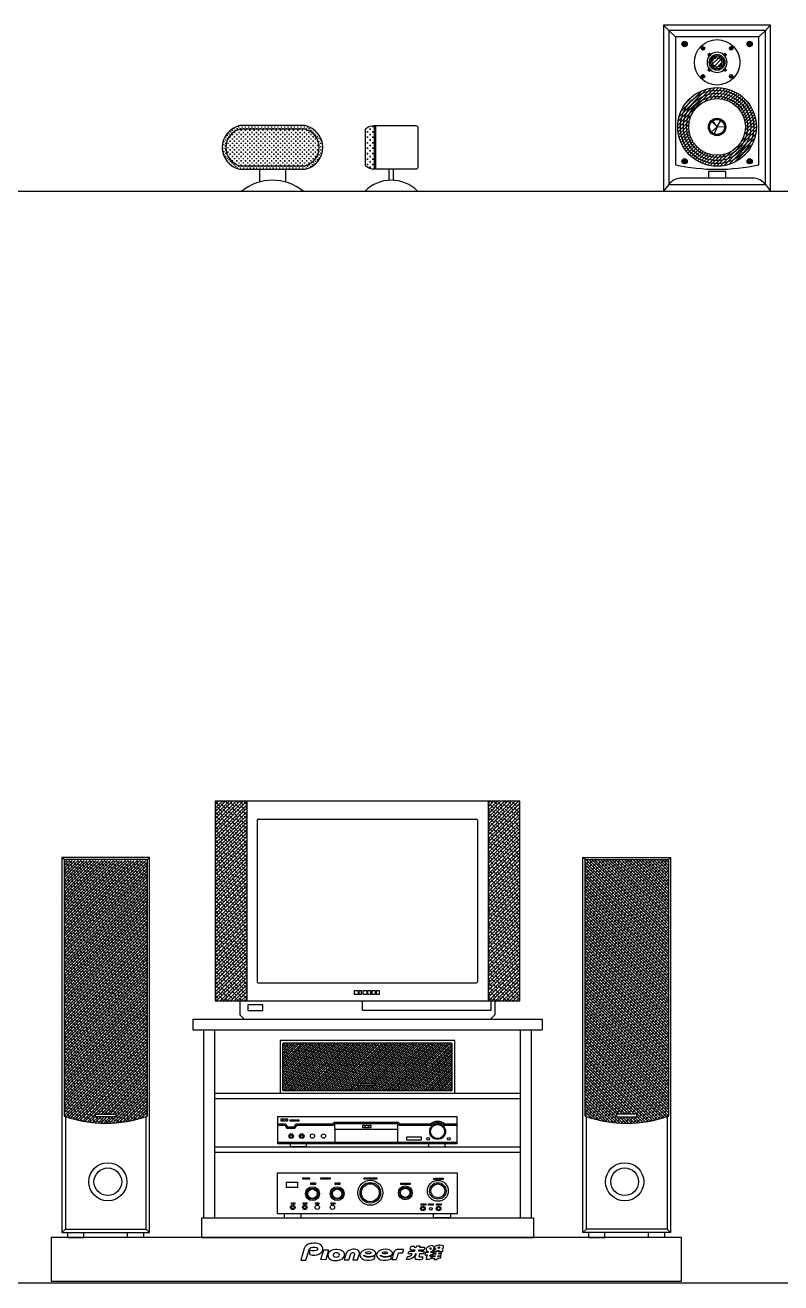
# Model space of a CAD drawing. Header units: inches. Extents: x 11.6 to 54.1, y 10.7 to 35.5.
# Drawn here: x 38.188 to 39.919, y 18.918 to 21.798 of the extents above; entities that cross this region are included whole.
import ezdxf

# ---------------------------------------------------------------- set-up
doc = ezdxf.new("R2010")
doc.units = ezdxf.units.IN
doc.header["$MEASUREMENT"] = 0
for name, color, linetype in [('02', 2, 'Continuous'), ('1', 1, 'Continuous'), ('4', 4, 'Continuous'), ('8', 8, 'Continuous')]:
    doc.layers.add(name, color=color, linetype=linetype)
pattern_1 = [(45, (-16.8946906, 26.022307), (-0.00220970869, 0.00220970869), [])]
pattern_2 = [(45, (-15.8570461, 24.3166017), (-0.001325825215, 0.001325825215), [])]

msp = doc.modelspace()

# ---------------------------------------------------------------- hatches: boundary and pattern name
at = {"layer": '8'}
h = msp.add_hatch(dxfattribs=at)
h.set_pattern_fill('ANSI31,_O', color=256, scale=0.025)
h.set_pattern_definition(pattern_1)
edge = h.paths.add_edge_path()
edge.add_arc((39.6982, 21.7547), 0.006, 0, 360)
h = msp.add_hatch(dxfattribs=at)
h.set_pattern_fill('ANSI31,_O', color=256, scale=0.015)
h.set_pattern_definition(pattern_2)
edge = h.paths.add_edge_path()
edge.add_arc((39.8048, 21.7451), 0.004, 0, 360)
edge = h.paths.add_edge_path()
edge.add_arc((39.7405, 21.7451), 0.004, 0, 360)
edge = h.paths.add_edge_path()
edge.add_arc((39.7405, 21.6807), 0.004, 0, 360)
h = msp.add_hatch(dxfattribs=at)
h.set_pattern_fill('ANSI31,_O', color=256, scale=0.025)
h.set_pattern_definition(pattern_1)
edge = h.paths.add_edge_path()
edge.add_arc((39.8471, 21.7547), 0.006, 0, 360)
h = msp.add_hatch(dxfattribs=at)
h.set_pattern_fill('ANSI31,_O', color=256, scale=0.015)
h.set_pattern_definition(pattern_2)
edge = h.paths.add_edge_path()
edge.add_arc((39.7902, 21.7305), 0.003, 0, 360)
edge = h.paths.add_edge_path()
edge.add_arc((39.7902, 21.6953), 0.003, 0, 360)
edge = h.paths.add_edge_path()
edge.add_arc((39.755, 21.6953), 0.003, 0, 360)
edge = h.paths.add_edge_path()
edge.add_arc((39.755, 21.7305), 0.003, 0, 360)
h = msp.add_hatch(dxfattribs=at)
h.set_pattern_fill('ANSI31,_O', color=256, scale=0.05)
h.set_pattern_definition([(45, (-16.8946906, 26.022307), (-0.0044194174, 0.0044194174), [])])
edge = h.paths.add_edge_path()
edge.add_arc((39.7726, 21.7129), 0.018, 0, 360)
h = msp.add_hatch(dxfattribs=at)
h.set_pattern_fill('ANSI31,_O', color=256, scale=0.025)
h.set_pattern_definition(pattern_1)
edge = h.paths.add_edge_path()
edge.add_arc((39.8048, 21.6807), 0.004, 0, 360)
h = msp.add_hatch(dxfattribs=at)
h.set_pattern_fill('ANSI31,_O', color=256, scale=0.045)
h.set_pattern_definition([(45, (-16.8946906, 26.022307), (-0.00397747564, 0.00397747564), [])])
edge = h.paths.add_edge_path()
edge.add_arc((39.7726, 21.565), 0.09, 0, 360)
edge = h.paths.add_edge_path(flags=17)
edge.add_arc((39.7726, 21.565), 0.065, 0, 360)
h = msp.add_hatch(dxfattribs=at)
h.set_pattern_fill('ANSI31,_O', color=256, scale=0.03)
h.set_pattern_definition([(45, (-16.8946906, 26.022307), (-0.00265165043, 0.00265165043), [])])
edge = h.paths.add_edge_path()
edge.add_arc((39.7726, 21.565), 0.02, 0, 360)
edge = h.paths.add_edge_path(flags=17)
edge.add_arc((39.7726, 21.565), 0.017, 0, 360)
h = msp.add_hatch(dxfattribs=at)
h.set_pattern_fill('CROSS,_O', color=256, scale=0.015)
h.set_pattern_definition([(0, (-16.673295, 23.2225408), (0.00375, 0.00375), [0.001875, -0.005625]), (90, (-16.6723574, 23.2216033), (-0.00375, 0.00375), [0.001875, -0.005625])])
h.paths.add_polyline_path([(38.6796, 21.568, 0.8), (38.6796, 21.468), (38.8296, 21.468, 0.8), (38.8296, 21.568)])
h.paths.add_polyline_path([(38.8287, 21.476, 0.783978), (38.8287, 21.56), (38.6806, 21.56, 0.783978), (38.6806, 21.476)], flags=16)
h.paths.add_polyline_path([(38.822, 21.5147), (38.8649, 21.5147), (38.8649, 21.5273), (38.822, 21.5273)], flags=24)
h = msp.add_hatch(dxfattribs=at)
h.set_pattern_fill('CROSS,_O', color=256, scale=0.02)
h.set_pattern_definition([(0, (-16.673295, 23.222541), (0.005, 0.005), [0.0025, -0.0075]), (90, (-16.672045, 23.221291), (-0.005, 0.005), [0.0025, -0.0075])])
h.paths.add_polyline_path([(38.6806, 21.56, 0.783978), (38.6806, 21.476), (38.8287, 21.476, 0.783978), (38.8287, 21.56)])
h.paths.add_polyline_path([(38.822, 21.5147), (38.8649, 21.5147), (38.8649, 21.5273), (38.822, 21.5273)], flags=9)
h = msp.add_hatch(dxfattribs=at)
h.set_pattern_fill('CROSS,_O', color=256, scale=0.025)
h.set_pattern_definition([(0, (-16.673295, 23.222541), (0.00625, 0.00625), [0.003125, -0.009375]), (90, (-16.6717324, 23.220978), (-0.00625, 0.00625), [0.003125, -0.009375])])
h.paths.add_polyline_path([(38.9677, 21.4773, 0.254834), (38.9687, 21.4751, 0.203092), (38.9877, 21.468), (38.9877, 21.568, 0.203092), (38.9687, 21.561, 0.294626), (38.9677, 21.5588)])
h = msp.add_hatch(dxfattribs=at)
h.set_pattern_fill('ANSI31,_O', color=256, scale=0.025)
h.set_pattern_definition(pattern_1)
edge = h.paths.add_edge_path()
edge.add_arc((39.6982, 21.4864), 0.006, 0, 360)
h = msp.add_hatch(dxfattribs=at)
h.set_pattern_fill('ANSI31,_O', color=256, scale=0.025)
h.set_pattern_definition(pattern_1)
edge = h.paths.add_edge_path()
edge.add_arc((39.8471, 21.4864), 0.006, 0, 360)
h = msp.add_hatch(dxfattribs=at)
h.set_pattern_fill('ANSI38', color=256, scale=0.0018, style=0)
h.set_pattern_definition([(45, (30.084142, 21.3182426), (-0.0040411153, 0.0040411153), []), (135, (30.084142, 21.3182426), (-0.0121233458, 0.0040411153), [0.0142875, -0.0085725])])
h.paths.add_polyline_path([(38.6956, 19.5639), (39.3208, 19.5639), (39.3208, 20.021), (38.6956, 20.021)])
h.paths.add_polyline_path([(39.2482, 20.021), (38.623, 20.021), (38.623, 19.5639), (39.2482, 19.5639)])
h = msp.add_hatch(dxfattribs=at)
h.set_pattern_fill('ANSI38', color=256, scale=0.0015, style=0)
h.set_pattern_definition([(45, (32.3689976, 21.063523), (-0.003367596, 0.003367596), []), (135, (32.3689976, 21.063523), (-0.010102788, 0.003367596), [0.01190625, -0.00714375])])
h.paths.add_polyline_path([(38.4682, 19.2999), (38.4682, 19.8852), (38.2776, 19.8852), (38.2776, 19.2999, 0.173035)])
h.paths.add_polyline_path([(38.3961, 19.3046), (38.3961, 19.2983), (38.3497, 19.2983), (38.3497, 19.3046)], flags=16)
h = msp.add_hatch(dxfattribs=at)
h.set_pattern_fill('ANSI38', color=256, scale=0.0015, style=0)
h.set_pattern_definition([(135, (45.569658, 21.063523), (0.003367596, 0.003367596), []), (45, (45.569658, 21.063523), (0.010102788, 0.003367596), [0.01190625, -0.00714375])])
h.paths.add_polyline_path([(39.6611, 19.8872), (39.6611, 19.2999, -0.173035), (39.4705, 19.2999), (39.4705, 19.8872)])
h.paths.add_polyline_path([(39.5426, 19.3046), (39.589, 19.3046), (39.589, 19.2983), (39.5426, 19.2983)], flags=16)
h = msp.add_hatch(dxfattribs=at)
h.set_pattern_fill('ANSI38', color=256, scale=0.0012, style=0)
h.set_pattern_definition([(45, (31.5654383, 21.0089034), (-0.0026940768, 0.0026940768), []), (135, (31.5654383, 21.0089034), (-0.0080822305, 0.0026940768), [0.009525, -0.005715])])
h.paths.add_polyline_path([(38.7799, 19.4668, 0.414214), (38.7779, 19.4648), (38.7779, 19.3602, 0.414214), (38.7799, 19.3582), (39.1639, 19.3582, 0.414214), (39.1659, 19.3602), (39.1659, 19.4648, 0.414214), (39.1639, 19.4668)])
h.paths.add_polyline_path([(38.9508, 19.3762), (38.956, 19.3762), (38.956, 19.3703), (38.9508, 19.3703)], flags=16)
h.paths.add_polyline_path([(38.957, 19.3747), (38.9885, 19.3747), (38.9885, 19.3703), (38.957, 19.3703)], flags=16)

# ---------------------------------------------------------------- linework, layer by layer
at = {"layer": '02'}
for p, q in [((39.6621, 21.786), (39.6501, 21.798)), ((39.6771, 21.771), (39.6621, 21.786)), ((39.8681, 21.771), (39.8831, 21.786)), ((39.8831, 21.786), (39.8951, 21.798)), ((39.7726, 21.565), (39.7609, 21.5773)), ((39.7726, 21.565), (39.7631, 21.5791)), ((39.7726, 21.565), (39.7808, 21.5799)), ((38.9877, 21.568), (38.9877, 21.468)), ((38.9907, 21.568), (38.9907, 21.468)), ((39.7726, 21.565), (39.76, 21.5536)), ((39.7726, 21.565), (39.7662, 21.5493)), ((39.7726, 21.565), (39.7896, 21.566)), ((38.7246, 21.468), (38.7246, 21.4389)), ((38.7846, 21.468), (38.7846, 21.4389)), ((39.0215, 21.4429), (39.0215, 21.468)), ((39.0315, 21.4429), (39.0315, 21.468)), ((39.6621, 21.433), (39.6501, 21.418)), ((39.8831, 21.433), (39.8951, 21.418)), ((38.6956, 20.021), (38.6956, 19.5639)), ((39.2482, 20.021), (39.2482, 19.5639)), ((38.7196, 19.9774), (38.7196, 19.6075)), ((38.722, 19.9798), (39.2218, 19.9798)), ((39.2242, 19.9774), (39.2242, 19.6075)), ((38.2781, 19.8866), (38.2726, 19.8922)), ((38.4676, 19.8866), (38.4732, 19.8922)), ((39.4711, 19.8866), (39.4655, 19.8922)), ((39.6605, 19.8866), (39.6661, 19.8922)), ((38.722, 19.6051), (39.2218, 19.6051)), ((38.6802, 19.5639), (38.6802, 19.5318)), ((39.2636, 19.5639), (39.2636, 19.5318)), ((38.6802, 19.5318), (38.6898, 19.5222)), ((39.254, 19.5222), (39.2636, 19.5318)), ((38.5719, 19.5222), (39.3719, 19.5222)), ((38.5719, 19.5222), (38.5719, 19.4972)), ((39.3719, 19.5222), (39.3719, 19.4972)), ((38.5719, 19.4972), (39.3719, 19.4972)), ((38.5969, 19.4972), (38.5969, 19.0672)), ((38.6219, 19.4972), (38.6219, 19.0672)), ((39.3219, 19.4972), (39.3219, 19.0672)), ((39.3469, 19.4972), (39.3469, 19.0672)), ((38.6219, 19.3522), (39.3219, 19.3522)), ((38.6219, 19.3402), (39.3219, 19.3402)), ((38.8976, 19.269), (38.8976, 19.2403)), ((39.0411, 19.269), (39.0411, 19.2403)), ((38.7669, 19.2403), (39.1769, 19.2403)), ((38.6219, 19.2292), (39.3219, 19.2292)), ((38.6219, 19.2172), (39.3219, 19.2172)), ((38.7949, 19.2363), (38.7949, 19.2292)), ((38.8318, 19.2292), (38.7949, 19.2292)), ((38.8318, 19.2363), (38.8318, 19.2292)), ((39.112, 19.2363), (39.112, 19.2292)), ((39.112, 19.2292), (39.1489, 19.2292)), ((39.1489, 19.2363), (39.1489, 19.2292)), ((38.5919, 19.0672), (39.3519, 19.0672)), ((38.5919, 19.0672), (38.5919, 19.0222)), ((38.7817, 19.0763), (38.7817, 19.0672)), ((38.7817, 19.0672), (38.8205, 19.0672)), ((38.8205, 19.0672), (38.8205, 19.0763)), ((39.1234, 19.0672), (39.1234, 19.0763)), ((39.1621, 19.0672), (39.1234, 19.0672)), ((39.1621, 19.0763), (39.1621, 19.0672)), ((39.3519, 19.0672), (39.3519, 19.0222)), ((38.2806, 19.0413), (38.2726, 19.0333)), ((38.4652, 19.0413), (38.4732, 19.0333)), ((39.4735, 19.0413), (39.4655, 19.0333)), ((39.6581, 19.0413), (39.6661, 19.0333)), ((38.2858, 19.0222), (38.2858, 19.0333)), ((38.2858, 19.0222), (38.3228, 19.0222)), ((38.3228, 19.0222), (38.3228, 19.0333)), ((38.423, 19.0222), (38.423, 19.0333)), ((38.4599, 19.0222), (38.423, 19.0222)), ((38.4599, 19.0222), (38.4599, 19.0333)), ((38.5919, 19.0222), (39.3519, 19.0222)), ((39.4788, 19.0222), (39.4788, 19.0333)), ((39.4788, 19.0222), (39.5157, 19.0222)), ((39.5157, 19.0222), (39.5157, 19.0333)), ((39.6159, 19.0222), (39.6159, 19.0333)), ((39.6528, 19.0222), (39.6159, 19.0222)), ((39.6528, 19.0222), (39.6528, 19.0333))]:
    msp.add_line(p, q, dxfattribs=at)
for points in [[(39.6501, 21.418), (39.8951, 21.418), (39.8951, 21.798), (39.6501, 21.798)], [(39.6621, 21.433), (39.8831, 21.433), (39.8831, 21.786), (39.6621, 21.786)], [(38.623, 19.5639), (39.3208, 19.5639), (39.3208, 20.021), (38.623, 20.021)], [(38.4732, 19.8922), (38.2726, 19.8922), (38.2726, 19.0333), (38.4732, 19.0333)], [(39.4655, 19.8922), (39.6661, 19.8922), (39.6661, 19.0333), (39.4655, 19.0333)], [(38.9422, 19.5872), (38.9506, 19.5872), (38.9506, 19.5782), (38.9422, 19.5782)], [(38.953, 19.5872), (38.9577, 19.5872), (38.9577, 19.5782), (38.953, 19.5782)], [(38.9622, 19.5872), (38.9706, 19.5872), (38.9706, 19.5782), (38.9622, 19.5782)], [(38.9729, 19.5872), (38.9792, 19.5872), (38.9792, 19.5782), (38.9729, 19.5782)], [(38.9828, 19.5872), (38.9899, 19.5872), (38.9899, 19.5782), (38.9828, 19.5782)], [(38.9926, 19.5872), (38.9986, 19.5872), (38.9986, 19.5782), (38.9926, 19.5782)], [(38.9604, 19.5639), (39.2548, 19.5639), (39.2548, 19.5415), (38.9604, 19.5415)], [(38.698, 19.5417), (38.7325, 19.5417), (38.7325, 19.5548), (38.698, 19.5548)], [(38.7719, 19.4728), (38.7719, 19.3522), (39.1719, 19.3522), (39.1719, 19.4728)], [(38.9508, 19.3762), (38.956, 19.3762), (38.956, 19.3703), (38.9508, 19.3703)], [(38.957, 19.3747), (38.9885, 19.3747), (38.9885, 19.3703), (38.957, 19.3703)], [(38.3497, 19.3046), (38.3961, 19.3046), (38.3961, 19.2983), (38.3497, 19.2983)], [(38.7669, 19.299), (39.1769, 19.299), (39.1769, 19.2363), (38.7669, 19.2363)], [(39.589, 19.3046), (39.5426, 19.3046), (39.5426, 19.2983), (39.589, 19.2983)], [(38.7745, 19.2935), (38.7786, 19.2935), (38.7786, 19.2881), (38.7745, 19.2881)], [(38.78, 19.2935), (38.7841, 19.2935), (38.7841, 19.2881), (38.78, 19.2881)], [(38.7856, 19.2935), (38.789, 19.2935), (38.789, 19.2881), (38.7856, 19.2881)], [(38.7953, 19.2913), (38.7978, 19.2913), (38.7978, 19.2881), (38.7953, 19.2881)], [(38.7987, 19.2913), (38.8011, 19.2913), (38.8011, 19.2881), (38.7987, 19.2881)], [(38.802, 19.2913), (38.804, 19.2913), (38.804, 19.2881), (38.802, 19.2881)], [(38.8055, 19.2913), (38.8084, 19.2913), (38.8084, 19.2881), (38.8055, 19.2881)], [(38.8093, 19.2913), (38.8117, 19.2913), (38.8117, 19.2881), (38.8093, 19.2881)], [(38.8127, 19.2913), (38.8146, 19.2913), (38.8146, 19.2881), (38.8127, 19.2881)], [(38.8976, 19.2827), (39.0411, 19.2827), (39.0411, 19.269), (38.8976, 19.269)], [(38.9618, 19.2793), (38.9663, 19.2793), (38.9663, 19.2733), (38.9618, 19.2733)], [(38.9678, 19.2793), (38.9738, 19.2793), (38.9738, 19.2733), (38.9678, 19.2733)], [(38.9754, 19.2793), (38.9798, 19.2793), (38.9798, 19.2733), (38.9754, 19.2733)], [(39.0619, 19.2522), (39.095, 19.2522), (39.095, 19.245), (39.0619, 19.245)], [(38.7664, 19.17), (39.1774, 19.17), (39.1774, 19.0763), (38.7664, 19.0763)], [(38.8244, 19.1584), (38.8261, 19.1584), (38.8261, 19.1553), (38.8244, 19.1553)], [(38.8281, 19.1584), (38.8298, 19.1584), (38.8298, 19.1553), (38.8281, 19.1553)], [(38.8308, 19.1584), (38.8325, 19.1584), (38.8325, 19.1553), (38.8308, 19.1553)], [(38.8338, 19.1584), (38.8352, 19.1584), (38.8352, 19.1553), (38.8338, 19.1553)], [(38.8364, 19.1584), (38.839, 19.1584), (38.839, 19.1553), (38.8364, 19.1553)], [(38.865, 19.1586), (38.8667, 19.1586), (38.8667, 19.1555), (38.865, 19.1555)], [(38.8687, 19.1586), (38.8704, 19.1586), (38.8704, 19.1555), (38.8687, 19.1555)], [(38.8714, 19.1586), (38.8731, 19.1586), (38.8731, 19.1555), (38.8714, 19.1555)], [(38.8743, 19.1586), (38.8758, 19.1586), (38.8758, 19.1555), (38.8743, 19.1555)], [(38.877, 19.1586), (38.8796, 19.1586), (38.8796, 19.1555), (38.877, 19.1555)], [(38.8807, 19.1586), (38.8824, 19.1586), (38.8824, 19.1555), (38.8807, 19.1555)], [(38.8839, 19.1586), (38.8865, 19.1586), (38.8865, 19.1555), (38.8839, 19.1555)], [(38.9643, 19.1586), (38.9661, 19.1586), (38.9661, 19.1555), (38.9643, 19.1555)], [(38.968, 19.1586), (38.9698, 19.1586), (38.9698, 19.1555), (38.968, 19.1555)], [(38.9718, 19.1586), (38.9736, 19.1586), (38.9736, 19.1555), (38.9718, 19.1555)], [(38.9755, 19.1586), (38.9773, 19.1586), (38.9773, 19.1555), (38.9755, 19.1555)], [(38.9782, 19.1586), (38.98, 19.1586), (38.98, 19.1555), (38.9782, 19.1555)], [(38.9812, 19.1586), (38.9827, 19.1586), (38.9827, 19.1555), (38.9812, 19.1555)], [(38.9839, 19.1586), (38.9865, 19.1586), (38.9865, 19.1555), (38.9839, 19.1555)], [(38.9876, 19.1586), (38.9893, 19.1586), (38.9893, 19.1555), (38.9876, 19.1555)], [(38.9907, 19.1586), (38.9933, 19.1586), (38.9933, 19.1555), (38.9907, 19.1555)], [(39.1239, 19.1576), (39.1256, 19.1576), (39.1256, 19.1544), (39.1239, 19.1544)], [(39.1276, 19.1576), (39.1293, 19.1576), (39.1293, 19.1544), (39.1276, 19.1544)], [(39.1303, 19.1576), (39.132, 19.1576), (39.132, 19.1544), (39.1303, 19.1544)], [(39.1332, 19.1576), (39.1347, 19.1576), (39.1347, 19.1544), (39.1332, 19.1544)], [(39.1359, 19.1576), (39.1385, 19.1576), (39.1385, 19.1544), (39.1359, 19.1544)], [(39.1396, 19.1576), (39.1413, 19.1576), (39.1413, 19.1544), (39.1396, 19.1544)], [(39.1428, 19.1576), (39.1453, 19.1576), (39.1453, 19.1544), (39.1428, 19.1544)], [(38.7867, 19.1483), (38.8118, 19.1483), (38.8118, 19.1365), (38.7867, 19.1365)], [(38.8422, 19.1467), (38.8439, 19.1467), (38.8439, 19.1436), (38.8422, 19.1436)], [(38.8459, 19.1467), (38.8476, 19.1467), (38.8476, 19.1436), (38.8459, 19.1436)], [(38.8486, 19.1467), (38.8503, 19.1467), (38.8503, 19.1436), (38.8486, 19.1436)], [(38.8515, 19.1467), (38.853, 19.1467), (38.853, 19.1436), (38.8515, 19.1436)], [(38.8981, 19.1467), (38.8998, 19.1467), (38.8998, 19.1436), (38.8981, 19.1436)], [(38.9018, 19.1467), (38.9035, 19.1467), (38.9035, 19.1436), (38.9018, 19.1436)], [(38.9045, 19.1467), (38.9062, 19.1467), (38.9062, 19.1436), (38.9045, 19.1436)], [(38.9075, 19.1467), (38.9089, 19.1467), (38.9089, 19.1436), (38.9075, 19.1436)], [(39.0488, 19.1463), (39.0505, 19.1463), (39.0505, 19.1432), (39.0488, 19.1432)], [(39.0524, 19.1463), (39.0542, 19.1463), (39.0542, 19.1432), (39.0524, 19.1432)], [(39.0551, 19.1463), (39.0569, 19.1463), (39.0569, 19.1432), (39.0551, 19.1432)], [(39.0581, 19.1463), (39.0596, 19.1463), (39.0596, 19.1432), (39.0581, 19.1432)], [(39.0608, 19.1463), (39.0634, 19.1463), (39.0634, 19.1432), (39.0608, 19.1432)], [(39.0645, 19.1463), (39.0662, 19.1463), (39.0662, 19.1432), (39.0645, 19.1432)], [(39.0676, 19.1463), (39.0702, 19.1463), (39.0702, 19.1432), (39.0676, 19.1432)], [(38.798, 19.1016), (38.7997, 19.1016), (38.7997, 19.0985), (38.798, 19.0985)], [(38.8016, 19.1016), (38.8034, 19.1016), (38.8034, 19.0985), (38.8016, 19.0985)], [(38.8043, 19.1016), (38.8061, 19.1016), (38.8061, 19.0985), (38.8043, 19.0985)], [(38.8252, 19.1016), (38.8269, 19.1016), (38.8269, 19.0985), (38.8252, 19.0985)], [(38.8289, 19.1016), (38.8306, 19.1016), (38.8306, 19.0985), (38.8289, 19.0985)], [(38.8316, 19.1016), (38.8333, 19.1016), (38.8333, 19.0985), (38.8316, 19.0985)], [(38.8529, 19.1016), (38.8547, 19.1016), (38.8547, 19.0985), (38.8529, 19.0985)], [(38.8566, 19.1016), (38.8584, 19.1016), (38.8584, 19.0985), (38.8566, 19.0985)], [(38.8593, 19.1016), (38.8611, 19.1016), (38.8611, 19.0985), (38.8593, 19.0985)], [(38.8888, 19.1016), (38.8906, 19.1016), (38.8906, 19.0985), (38.8888, 19.0985)], [(38.8925, 19.1016), (38.8943, 19.1016), (38.8943, 19.0985), (38.8925, 19.0985)], [(38.8952, 19.1016), (38.897, 19.1016), (38.897, 19.0985), (38.8952, 19.0985)], [(39.0949, 19.0993), (39.0967, 19.0993), (39.0967, 19.0961), (39.0949, 19.0961)], [(39.0986, 19.0993), (39.1003, 19.0993), (39.1003, 19.0961), (39.0986, 19.0961)], [(39.1013, 19.0993), (39.103, 19.0993), (39.103, 19.0961), (39.1013, 19.0961)], [(39.1043, 19.0993), (39.1057, 19.0993), (39.1057, 19.0961), (39.1043, 19.0961)], [(39.112, 19.0993), (39.1138, 19.0993), (39.1138, 19.0961), (39.112, 19.0961)], [(39.1157, 19.0993), (39.1175, 19.0993), (39.1175, 19.0961), (39.1157, 19.0961)], [(39.1184, 19.0993), (39.1201, 19.0993), (39.1201, 19.0961), (39.1184, 19.0961)], [(39.1214, 19.0993), (39.1228, 19.0993), (39.1228, 19.0961), (39.1214, 19.0961)], [(39.1304, 19.0993), (39.1321, 19.0993), (39.1321, 19.0961), (39.1304, 19.0961)], [(39.1341, 19.0993), (39.1358, 19.0993), (39.1358, 19.0961), (39.1341, 19.0961)], [(39.1368, 19.0993), (39.1385, 19.0993), (39.1385, 19.0961), (39.1368, 19.0961)], [(39.1398, 19.0993), (39.1412, 19.0993), (39.1412, 19.0961), (39.1398, 19.0961)], [(38.8655, 18.9712), (38.8721, 18.994), (38.8828, 18.994), (38.8769, 18.971)]]:
    msp.add_lwpolyline(points, close=True, dxfattribs=at)
for points in [[(39.8681, 21.478), (39.8681, 21.771), (39.6771, 21.771), (39.6771, 21.478, 0.104712)], [(38.6796, 21.568, 0.8), (38.6796, 21.468), (38.8296, 21.468, 0.8), (38.8296, 21.568)], [(38.6806, 21.56, 0.783978), (38.6806, 21.476), (38.8287, 21.476, 0.783978), (38.8287, 21.56)], [(38.9687, 21.561, -0.203092), (38.9877, 21.568), (39.0827, 21.568, -0.414214), (39.0877, 21.563), (39.0877, 21.473, -0.414214), (39.0827, 21.468), (38.9877, 21.468, -0.203092), (38.9687, 21.4751, -0.254834), (38.9677, 21.4773), (38.9677, 21.5588, -0.294626)], [(38.8246, 21.418, 0.357143), (38.6846, 21.418)], [(39.0865, 21.418, 0.416667), (38.9665, 21.418)], [(38.7779, 19.4648), (38.7779, 19.3602, 0.414214), (38.7799, 19.3582), (39.1639, 19.3582, 0.414214), (39.1659, 19.3602), (39.1659, 19.4648, 0.414214), (39.1639, 19.4668), (38.7799, 19.4668, 0.414214)], [(38.8547, 18.992, -0.133309), (38.8423, 18.9924, 0.118884), (38.8389, 18.9924, 0.058091), (38.84, 18.9833, 0.209204), (38.8623, 18.9842, 0.30313), (38.8699, 18.9974, 0.283728), (38.8586, 19.0084, 0.026843), (38.8406, 19.0082, 0.236217), (38.8275, 18.997), (38.8195, 18.9702), (38.8313, 18.9702), (38.8383, 18.9934, -0.279222), (38.8433, 18.9986, -0.172562), (38.8547, 18.9992, -0.467815), (38.8579, 18.9948, -0.23994)], [(38.8823, 18.9771, 0.24318), (38.8943, 18.9695, 0.113373), (38.9108, 18.9712, 0.375142), (38.9196, 18.9854, 0.221191), (38.911, 18.9928, 0.149602), (38.8944, 18.9937, 0.191133), (38.8831, 18.9866, 0.21977)], [(38.9063, 18.985, 0.361634), (38.8955, 18.9851, 0.542607), (38.8948, 18.9788, 0.306772), (38.906, 18.9787, 0.551462)], [(38.9394, 18.9873, -0.481166), (38.9426, 18.9835), (38.9387, 18.971), (38.9495, 18.971), (38.9539, 18.9843, 0.173346), (38.9539, 18.9879, 0.240192), (38.9458, 18.9944, 0.152953), (38.9318, 18.9932, 0.172827), (38.9231, 18.9862), (38.9185, 18.971), (38.9292, 18.971), (38.9337, 18.9843, -0.308837)], [(38.9638, 18.9815, 0.284248), (38.9903, 18.9828, 0.343377), (38.9912, 18.9876, 0.185938), (38.9805, 18.9942, 0.222153), (38.9593, 18.99, 0.347322), (38.9552, 18.9781, 0.181591), (38.9643, 18.9711, 0.157788), (38.9876, 18.9724, 0.097769), (38.989, 18.9794, -0.214155), (38.9652, 18.9788, -0.371887)], [(38.9798, 18.9857, 0.416243), (38.9803, 18.9872, 0.210289), (38.9683, 18.9876, 0.674289), (38.9685, 18.986, 0.166537)], [(39.0018, 18.9815, 0.284248), (39.0283, 18.9828, 0.343377), (39.0292, 18.9876, 0.185938), (39.0185, 18.9942, 0.222153), (38.9973, 18.99, 0.347322), (38.9932, 18.9781, 0.181591), (39.0022, 18.9711, 0.157788), (39.0255, 18.9724, 0.097769), (39.027, 18.9793, -0.214155), (39.0032, 18.9788, -0.371887)], [(39.0177, 18.9857, 0.416243), (39.0182, 18.9872, 0.210289), (39.0063, 18.9876, 0.674289), (39.0064, 18.986, 0.166537)], [(39.0449, 18.987, 0.034354), (39.0526, 18.987, 0.109973), (39.0549, 18.9943, 0.012958), (39.04, 18.9943, 0.180855), (39.0334, 18.9896, 0.061685), (39.0282, 18.9716, 0.055046), (39.0385, 18.9713, 0.011318), (39.0426, 18.9846, -0.253566)], [(39.0655, 18.9846, -0.145296), (39.0673, 18.9906, 0.021401), (39.0798, 18.9908, 0.398658), (39.0812, 18.9927, -0.055935), (39.0722, 18.9929, -0.302857), (39.0702, 18.9958, -0.127335), (39.0725, 19.002, -0.057849), (39.0783, 19.002, -0.192729), (39.0788, 18.9998, 0.232918), (39.0838, 18.9996, 0.187515), (39.0848, 19.0027, -0.051188), (39.092, 19.0028, -0.052833), (39.0913, 18.9999, 0.027107), (39.1026, 18.9995, -0.134868), (39.1014, 18.9928, -0.00724), (39.0895, 18.9927, 0.49434), (39.0896, 18.9911, 0.010976), (39.101, 18.9908, -0.155282), (39.1002, 18.9845, 0.021249), (39.0916, 18.9843, 0.170559), (39.09, 18.9783, 0.116713), (39.0985, 18.9775, -0.130461), (39.097, 18.9713, -0.056139), (39.0826, 18.9717, -0.383968), (39.0811, 18.9751, -0.031263), (39.0835, 18.9838, 0.954976), (39.0824, 18.9841, -0.243504), (39.0687, 18.9717, -0.118343), (39.0617, 18.9717, -0.142144), (39.0642, 18.9784, 0.192437), (39.0702, 18.9796, 0.215876), (39.0745, 18.9845, -0.037985)], [(39.1106, 18.9897, -0.454044), (39.1098, 18.9873, 0.019208), (39.1053, 18.9874, 0.18077), (39.1037, 18.9825, 0.059737), (39.1087, 18.9823, 0.076978), (39.1062, 18.9722, 0.112612), (39.1176, 18.9736, 0.151724), (39.1185, 18.9787, -0.023777), (39.1153, 18.9786, -0.360768), (39.1159, 18.9823, 0.104595), (39.1205, 18.9825, 0.220479), (39.1212, 18.9874, 0.11597), (39.1176, 18.9878, -0.489456), (39.1179, 18.9896, 0.186434), (39.1214, 18.9901, 0.302625), (39.1218, 18.9927, 0.216776), (39.1249, 18.9994, 0.136708), (39.1213, 19.003, 0.237903), (39.1172, 19.003, 0.012264), (39.1084, 18.9989, 0.179392), (39.1062, 18.9924, 0.28913), (39.1083, 18.9919, 0.658711)], [(39.1172, 18.9973, 0.422206), (39.1147, 18.9958, 0.230906), (39.1189, 18.9956, 0.309871)], [(39.1429, 18.9898, 0.336024), (39.1455, 18.994, 0.386502), (39.1428, 18.9957, 0.227517), (39.1465, 19.001, 0.166118), (39.1433, 19.0036, 0.068432), (39.1321, 19.0037, 0.035491), (39.1274, 19.0018, 0.170839), (39.1251, 18.9961, -0.145474), (39.1284, 18.996, -0.77533), (39.1282, 18.9947, 0.0059), (39.125, 18.9944, 0.191784), (39.1232, 18.99, -0.084969), (39.1294, 18.9903, -0.802806), (39.1293, 18.9886, -0.014691), (39.1239, 18.9887, 0.239577), (39.1228, 18.9853, -0.051106), (39.1283, 18.9852, -0.595365), (39.1279, 18.9838, 0.07486), (39.1226, 18.9833, 0.320615), (39.1212, 18.9805, 0.097405), (39.1264, 18.9802, -0.986168), (39.1264, 18.9785, -0.000504), (39.1203, 18.9787, 0.279394), (39.119, 18.9747, 0.014271), (39.1254, 18.9746, 0.116155), (39.125, 18.9714, 0.044991), (39.1314, 18.9714, 0.048208), (39.1322, 18.9747, 0.063022), (39.1398, 18.975, 0.231572), (39.1401, 18.9788, -0.027734), (39.1338, 18.9786, -0.61023), (39.1337, 18.9801, 0.015608), (39.1398, 18.9802, 0.295517), (39.1408, 18.9838, 0.099526), (39.1358, 18.9839, -0.816979), (39.1356, 18.9853, 0.033269), (39.1411, 18.9855, 0.416149), (39.1413, 18.9886, -0.030339), (39.1366, 18.9886, 0.106921), (39.1365, 18.9896, 0.242204), (39.1344, 18.9904, -0.345935), (39.1318, 18.9908, -0.336951), (39.1358, 18.9919, 0.083864), (39.1397, 18.9901, 0.020832)], [(39.1377, 18.9995, 0.169566), (39.1333, 18.9993, 0.494672), (39.1353, 18.9976, 0.491339)]]:
    msp.add_lwpolyline(points, format="xyb", close=True, dxfattribs=at)
for points in [[(39.7926, 21.448), (39.7926, 21.4627), (39.7526, 21.4627), (39.7526, 21.448)], [(38.2806, 19.2989), (38.2806, 19.0413), (38.4652, 19.0413), (38.4652, 19.2989)], [(39.6581, 19.2989), (39.6581, 19.0413), (39.4735, 19.0413), (39.4735, 19.2989)]]:
    msp.add_lwpolyline(points, dxfattribs=at)
for points in [[(39.8831, 21.433, 0.192967), (39.8581, 21.448), (39.6871, 21.448, 0.192967), (39.6621, 21.433)], [(38.4682, 19.2999), (38.4682, 19.8852, 0.414214), (38.4662, 19.8872), (38.2796, 19.8872, 0.414214), (38.2776, 19.8852), (38.2776, 19.2999)], [(39.4705, 19.2999), (39.4705, 19.8852, -0.414214), (39.4725, 19.8872), (39.6591, 19.8872, -0.414214), (39.6611, 19.8852), (39.6611, 19.2999)], [(38.7669, 19.2821), (38.7839, 19.2821), (38.7891, 19.2756), (38.8045, 19.2756), (38.8097, 19.2821), (38.8922, 19.2821), (38.8965, 19.2857), (39.0422, 19.2857), (39.0464, 19.2821), (39.1164, 19.2821, -0.390776), (39.149, 19.2821), (39.1769, 19.2821)], [(38.7669, 19.2791), (38.7825, 19.2791), (38.7876, 19.2726), (38.806, 19.2726), (38.8111, 19.2791), (38.8934, 19.2791), (38.8976, 19.2827), (39.0411, 19.2827), (39.0453, 19.2791), (39.1176, 19.2791, -0.422281), (39.1478, 19.2791), (39.1769, 19.2791)]]:
    msp.add_lwpolyline(points, format="xyb", dxfattribs=at)
for centre, radius in [((39.6982, 21.7547), 0.006), ((39.6982, 21.7547), 0.003), ((39.7726, 21.7129), 0.052), ((39.7405, 21.7451), 0.004), ((39.8048, 21.7451), 0.004), ((39.8471, 21.7547), 0.006), ((39.8471, 21.7547), 0.003), ((39.755, 21.7305), 0.003), ((39.7726, 21.7129), 0.018), ((39.7726, 21.7129), 0.015), ((39.7726, 21.7129), 0.011), ((39.7902, 21.7305), 0.003), ((39.755, 21.6953), 0.003), ((39.7902, 21.6953), 0.003), ((39.7405, 21.6807), 0.004), ((39.8048, 21.6807), 0.004), ((39.7726, 21.565), 0.09), ((39.7726, 21.565), 0.084), ((39.7726, 21.565), 0.077), ((39.7726, 21.565), 0.07), ((39.7726, 21.565), 0.065), ((39.7726, 21.565), 0.02), ((39.7726, 21.565), 0.017), ((39.6982, 21.4864), 0.006), ((39.6982, 21.4864), 0.003), ((39.8471, 21.4864), 0.006), ((39.8471, 21.4864), 0.003), ((39.1327, 19.2644), 0.0181), ((39.1327, 19.2644), 0.0161), ((38.7973, 19.2541), 0.0052), ((38.7973, 19.2541), 0.0032), ((38.8216, 19.2541), 0.0052), ((38.8216, 19.2541), 0.0032), ((38.8461, 19.2541), 0.00482), ((38.8714, 19.2541), 0.00482), ((39.1111, 19.2478), 0.0032), ((39.1586, 19.2478), 0.0032), ((38.3776, 19.1495), 0.0437), ((38.3776, 19.1495), 0.0317), ((39.561, 19.1495), 0.0437), ((39.561, 19.1495), 0.0317), ((38.9786, 19.1243), 0.0286), ((39.1332, 19.1286), 0.0239), ((38.8461, 19.1222), 0.0159), ((38.8461, 19.1222), 0.0128), ((38.8461, 19.1222), 0.0108), ((38.9028, 19.1222), 0.0159), ((38.9028, 19.1222), 0.0128), ((38.9028, 19.1222), 0.0108), ((38.9786, 19.1243), 0.0235), ((38.9786, 19.1243), 0.0205), ((39.0587, 19.1243), 0.0159), ((39.0587, 19.1243), 0.0128), ((39.0587, 19.1243), 0.0108), ((39.1332, 19.1286), 0.0188), ((39.1332, 19.1286), 0.0158), ((38.8009, 19.091), 0.00531), ((38.8287, 19.091), 0.00531), ((38.8571, 19.091), 0.00491), ((38.8918, 19.091), 0.00491), ((38.8009, 19.091), 0.00327), ((38.8287, 19.091), 0.00327), ((39.099, 19.0883), 0.00531), ((39.099, 19.0883), 0.00327), ((39.117, 19.0877), 0.00298), ((39.135, 19.0883), 0.00531), ((39.135, 19.0883), 0.00327)]:
    msp.add_circle(centre, radius, dxfattribs=at)
for centre, radius, start, end in [((39.7726, 21.7129), 0.023, 140.5845, 219.4155), ((39.7726, 21.7129), 0.023, 50.5845, 129.4155), ((39.7726, 21.7129), 0.023, 320.5845, 39.4155), ((39.7726, 21.7129), 0.023, 230.5845, 309.4155), ((38.722, 19.9774), 0.0024, 90, 180), ((39.2218, 19.9774), 0.0024, 0, 90), ((38.722, 19.6075), 0.0024, 180, 270), ((39.2218, 19.6075), 0.0024, 270, 0), ((38.3729, 19.5671), 0.2836, 250.366, 289.634), ((39.5658, 19.5671), 0.2836, 250.366, 289.634)]:
    msp.add_arc(centre, radius, start, end, dxfattribs=at)
at = {"layer": '1'}
for p, q in [((33.4357, 21.418), (53.7619, 21.418)), ((33.4357, 18.918), (53.7619, 18.918))]:
    msp.add_line(p, q, dxfattribs=at)
at = {"layer": '4'}
msp.add_lwpolyline([(38.2476, 18.9222), (39.6913, 18.9222), (39.6913, 19.0222), (38.2476, 19.0222), (38.2476, 18.9222)], dxfattribs=at)

doc.saveas('drawing.dxf')
